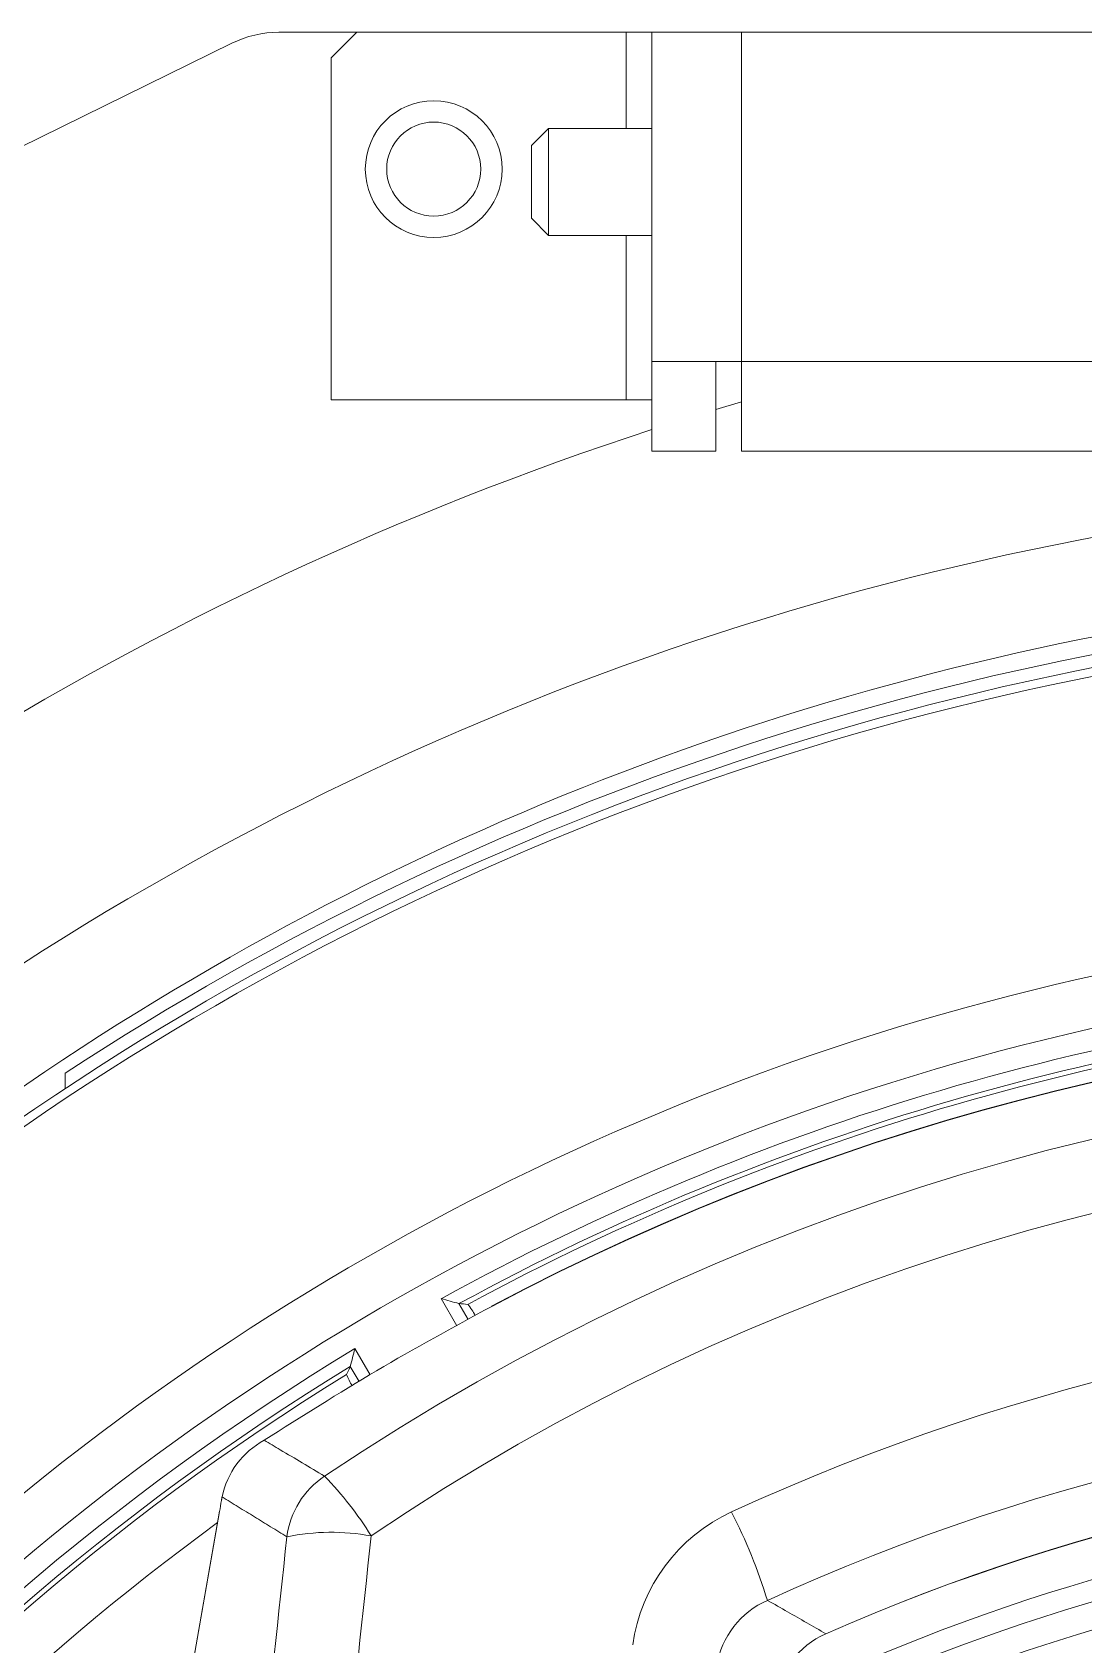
# Model space of a CAD drawing. Extents: x 7 to 113, y 1 to 87.
# Drawn here: x 105.084 to 106.314, y 38.972 to 40.858 of the extents above; entities that cross this region are included whole.
import ezdxf

# ---------------------------------------------------------------- set-up
doc = ezdxf.new("R2010")
doc.units = 0
doc.header["$MEASUREMENT"] = 0
doc.layers.add('OBJECT', color=7, linetype='CONTINUOUS')

msp = doc.modelspace()

# ---------------------------------------------------------------- linework, layer by layer
at = {"layer": 'OBJECT', "lineweight": 15}
for p, q in [((105.3728, 40.8582), (105.4638, 40.8582)), ((105.4638, 40.8582), (105.4338, 40.8282)), ((105.4638, 40.8582), (105.7788, 40.8582)), ((105.8088, 40.8582), (105.7788, 40.8582)), ((105.7788, 40.8582), (105.7788, 40.7457)), ((105.8088, 40.8582), (105.9138, 40.8582)), ((105.8088, 40.8582), (105.8088, 40.4732)), ((106.3575, 40.8582), (105.9138, 40.8582)), ((105.9138, 40.8582), (105.9138, 40.4732)), ((104.8131, 40.5975), (105.3177, 40.8454)), ((105.4338, 40.4282), (105.4338, 40.8282)), ((105.6882, 40.7457), (105.6682, 40.7257)), ((105.8088, 40.7457), (105.6882, 40.7457)), ((105.6882, 40.7457), (105.6882, 40.6207)), ((105.6682, 40.6407), (105.6682, 40.7257)), ((105.6682, 40.6407), (105.6882, 40.6207)), ((105.6882, 40.6207), (105.8088, 40.6207)), ((105.7788, 40.6207), (105.7788, 40.4282)), ((105.8088, 40.4732), (105.9138, 40.4732)), ((105.8088, 40.3682), (105.8088, 40.4732)), ((105.8838, 40.3682), (105.8838, 40.4732)), ((105.9138, 40.3682), (105.9138, 40.4732)), ((105.9138, 40.4732), (106.3959, 40.4732)), ((105.7788, 40.4282), (105.4338, 40.4282)), ((105.8088, 40.4282), (105.7788, 40.4282)), ((105.9138, 40.426), (105.8838, 40.4171)), ((105.8838, 40.3682), (105.8088, 40.3682)), ((105.9138, 40.3682), (106.4289, 40.3682)), ((105.1227, 39.6231), (105.1227, 39.641)), ((105.581, 39.3455), (105.5627, 39.3772)), ((105.5833, 39.3714), (105.5941, 39.3528)), ((105.4616, 39.3188), (105.4793, 39.2881)), ((105.4665, 39.2802), (105.4562, 39.298)), ((105.3032, 39.1288), (105.1171, 38.063)), ((105.3032, 39.1283), (105.1171, 38.0625)), ((105.3032, 39.1288), (105.3032, 39.1283))]:
    msp.add_line(p, q, dxfattribs=at)
for radius in [0.08, 0.055]:
    msp.add_circle((105.5538, 40.6982), radius, dxfattribs=at)
for centre, radius, start, end in [((105.3728, 40.7332), 0.125, 90, 116.1616), ((106.9727, 36.8182), 3.76, 108.032, 163.7593), ((106.9727, 36.8182), 3.5095, 97.5316, 128.0676), ((106.9727, 36.8182), 3.375, 93.2438, 123.2401), ((106.9727, 36.8182), 3.36, 93.3521, 125.6636), ((106.9727, 36.8582), 3.356, 97.8782, 125.6868), ((106.9727, 36.8182), 3.35, 93.5142, 125.5044), ((106.9727, 36.8182), 3.0068, 93.8025, 160.2009), ((106.9727, 36.8182), 2.9472, 93.9337, 159.5632), ((106.9727, 36.8182), 2.9217, 93.9812, 118.8549), ((106.9727, 36.8182), 2.9067, 93.9812, 118.5533), ((106.9727, 36.8182), 2.901, 93.9579, 118.3816), ((106.9722, 36.8187), 2.8855, 62.0886, 117.9114), ((106.9722, 36.8187), 2.8851, 62.0886, 117.9114), ((106.9722, 36.8664), 2.774, 56.1246, 123.8754), ((106.9722, 36.8943), 2.6625, 55.9271, 124.0729), ((103.0216, 30.2658), 9.4591, 74.28691, 74.41683), ((105.5348, 39.3219), 0.0764, 27.7484, 39.5603), ((106.9722, 36.8075), 2.555, 65.2451, 114.7549), ((106.9727, 36.8182), 2.9217, 121.1451, 159.3669), ((113.663, 37.2092), 8.4684, 165.57517, 165.72029), ((106.9727, 36.8182), 2.901, 121.6184, 159.7287), ((106.9727, 36.8182), 2.9067, 121.4467, 159.3669), ((105.5455, 39.3264), 0.101, 201.9891, 210.466), ((106.9722, 36.7797), 2.4688, 65.3953, 114.6047), ((105.4019, 39.1256), 0.0977, 118.2944, 168.322), ((106.9722, 36.8187), 2.3696, 66.1107, 113.8893), ((106.9722, 36.8187), 2.3693, 66.1107, 113.8893), ((105.482, 39.0857), 0.1008, 123.7443, 172.5903), ((105.1471, 38.8954), 0.3911, 31.5024, 44.5082), ((106.9727, 36.8182), 2.3227, 95.19, 115.9848), ((106.9727, 36.8182), 2.841, 126.047, 159.2386), ((105.9864, 38.9444), 0.2017, 114.6398, 172.0362), ((105.3225, 38.832), 0.6508, 17.1865, 27.0215), ((-33.9186, 53.9231), 140.0872, 353.469591, 353.925431), ((-35.4294, 54.0091), 141.6965, 353.506879, 353.96012), ((105.4339, 38.8495), 0.2545, 79.4388, 101.7598), ((106.9727, 36.8182), 2.2979, 95.19, 115.4799), ((106.9727, 36.8182), 2.2663, 65.0518, 114.9482), ((105.984, 38.9326), 0.1, 113.3876, 171.2017), ((106.0519, 38.895), 0.0985, 113.545, 173.203)]:
    msp.add_arc(centre, radius, start, end, dxfattribs=at)
for centre, major_axis, ratio, start_param, end_param in [((103.9021, 35.0454), (4.6065, 2.6595), 0.745432, 0.820323, 0.822517), ((110.0433, 38.591), (4.6065, 2.6595), 0.745432, 2.319076, 2.32127), ((105.2693, 39.3256), (0.0636, 0.5099), 0.121842, 4.33034, 4.357389)]:
    msp.add_ellipse(centre, major_axis=major_axis, ratio=ratio, start_param=start_param, end_param=end_param, dxfattribs=at)
for points, knots in [([(105.6217, 39.3682), (105.5764, 39.3436), (105.4856, 39.2941), (105.399, 39.2392), (105.3556, 39.2116)], [0, 0, 0, 0, 0.498142, 1, 1, 1, 1]), ([(105.3556, 39.2116), (105.3618, 39.2079), (105.3853, 39.194), (105.4087, 39.1799), (105.426, 39.1695)], [0, 0, 0, 0, 0.265214, 1, 1, 1, 1]), ([(105.9443, 39.0243), (105.9521, 39.0199), (105.9749, 39.007), (105.9976, 38.9939), (106.0126, 38.9853)], [0, 0, 0, 0, 0.34328, 1, 1, 1, 1])]:
    msp.add_open_spline(points, degree=3, knots=knots, dxfattribs=at)
for points in [[(105.5833, 39.3714), (105.5833, 39.3714)], [(105.4562, 39.298), (105.4562, 39.298)], [(105.3062, 39.1454), (105.3055, 39.1411)], [(105.382, 39.0987), (105.3062, 39.1454)]]:
    msp.add_open_spline(points, degree=1, dxfattribs=at)

doc.saveas('drawing.dxf')
